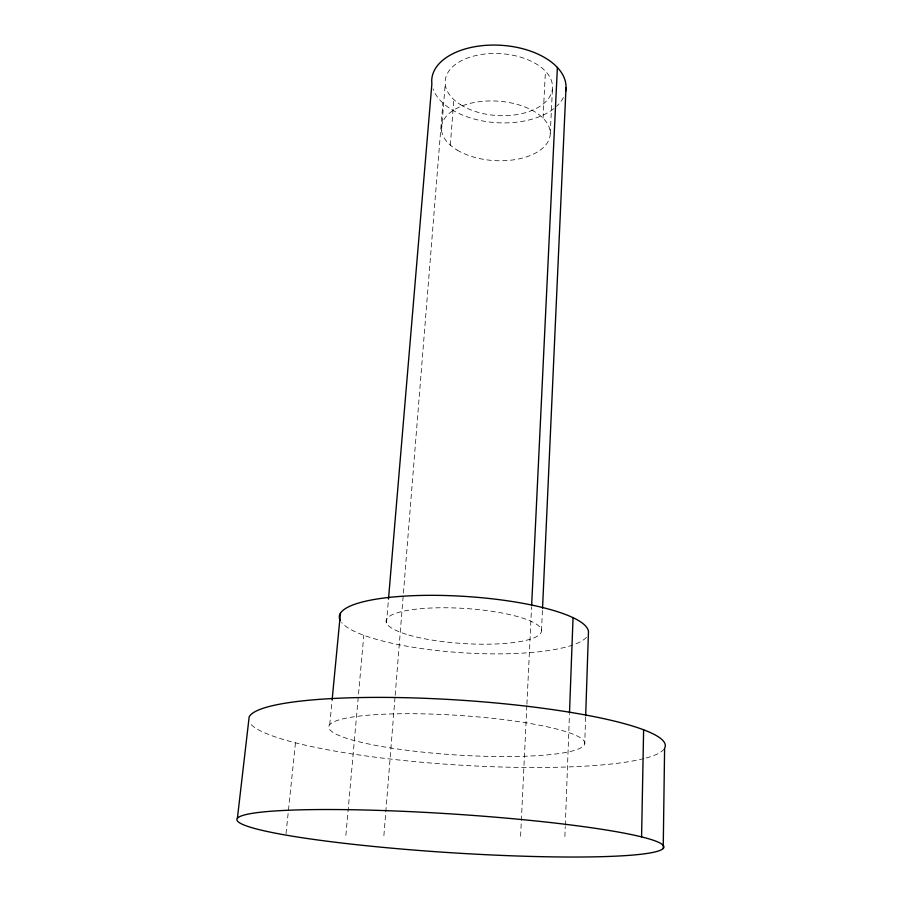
<?xml version="1.0" encoding="UTF-8"?>
<svg xmlns="http://www.w3.org/2000/svg" width="902" height="902" viewBox="0 0 902 902"><rect width="100%" height="100%" fill="white"/><g stroke="black" fill="none" stroke-linecap="round" stroke-linejoin="round"><path stroke-width="0.68" stroke-dasharray="4.51 3.38" d="M584.733 743.812A128.298 19.821 3.7 0 0 396.091 713.82A128.298 19.821 3.7 0 0 389.438 747.781A128.298 19.821 3.7 0 0 584.733 743.812L585.623 717.191M564.889 836.515L565.25 826.683M565.306 825.274L569.444 714.361M541.527 630.791L542.474 609.684M520.601 836.289L526.847 705.556M526.915 704.158L531.56 607.159M550.254 133.541L552.531 87.19M543.027 118.128L545.428 71.179M450.312 145.132L453.841 99.603M383.891 835.59L395.065 696.727M395.177 695.329L442.882 103.008M441.518 130.26L445.216 84.145M386.484 622.966L388.379 600.495M345.861 835.399L363.788 635.279M329.749 724.599L332.161 699.546M286.024 833.696L295.473 742.797M563.423 97.45A67.244 38.763 3.7 0 1 556.579 106.323M553.783 108.691A67.244 38.763 3.7 0 1 485.05 121.387A67.244 38.763 3.7 0 1 433.039 88.824M586.435 637.218A124.826 28.199 3.7 0 1 464.62 652.901A124.826 28.199 3.7 0 1 341.632 622.515M664.086 748.998A208.79 32.438 3.7 0 1 645.257 758.232M643.927 758.582A208.79 32.438 3.7 0 1 421.245 762.213A208.79 32.438 3.7 0 1 249.888 723.032M408.82 635.042A77.865 17.555 3.7 0 0 538.855 635.155A77.865 17.555 3.7 0 0 443.761 607.756A77.865 17.555 3.7 0 0 408.82 635.042M460.539 104.7A53.782 30.995 3.7 0 0 550.581 95.105A53.782 30.995 3.7 0 0 485.366 53.973A53.782 30.995 3.7 0 0 460.539 104.7M457.088 150.036A54.503 29.777 3.7 0 0 548.303 141.14A54.503 29.777 3.7 0 0 482.108 101.374A54.503 29.777 3.7 0 0 457.088 150.036"/><path stroke-width="1.35" d="M663.218 848.5A213.954 19.37 3.7 0 0 358.94 809.872A213.954 19.37 3.7 0 0 329.072 841.465A213.954 19.37 3.7 0 0 663.218 848.5L664.605 748.198A208.79 32.438 3.7 0 0 473.313 701.079A208.79 32.438 3.7 0 0 249.166 716.876L237.395 818.294M641.581 836.898L643.622 729.786M585.669 715.793L588.42 633.159A124.826 28.199 3.7 0 0 457.923 596.008A124.826 28.199 3.7 0 0 340.347 620.644M569.489 712.963L573.041 617.667M542.542 608.275L566.005 87.573M531.628 605.761L557.391 67.47M388.491 599.097L431.878 83.773A67.244 38.763 3.7 0 1 500.441 45.247A67.244 38.763 3.7 0 1 565.565 91.35M332.161 699.546L340.437 613.247"/></g></svg>
